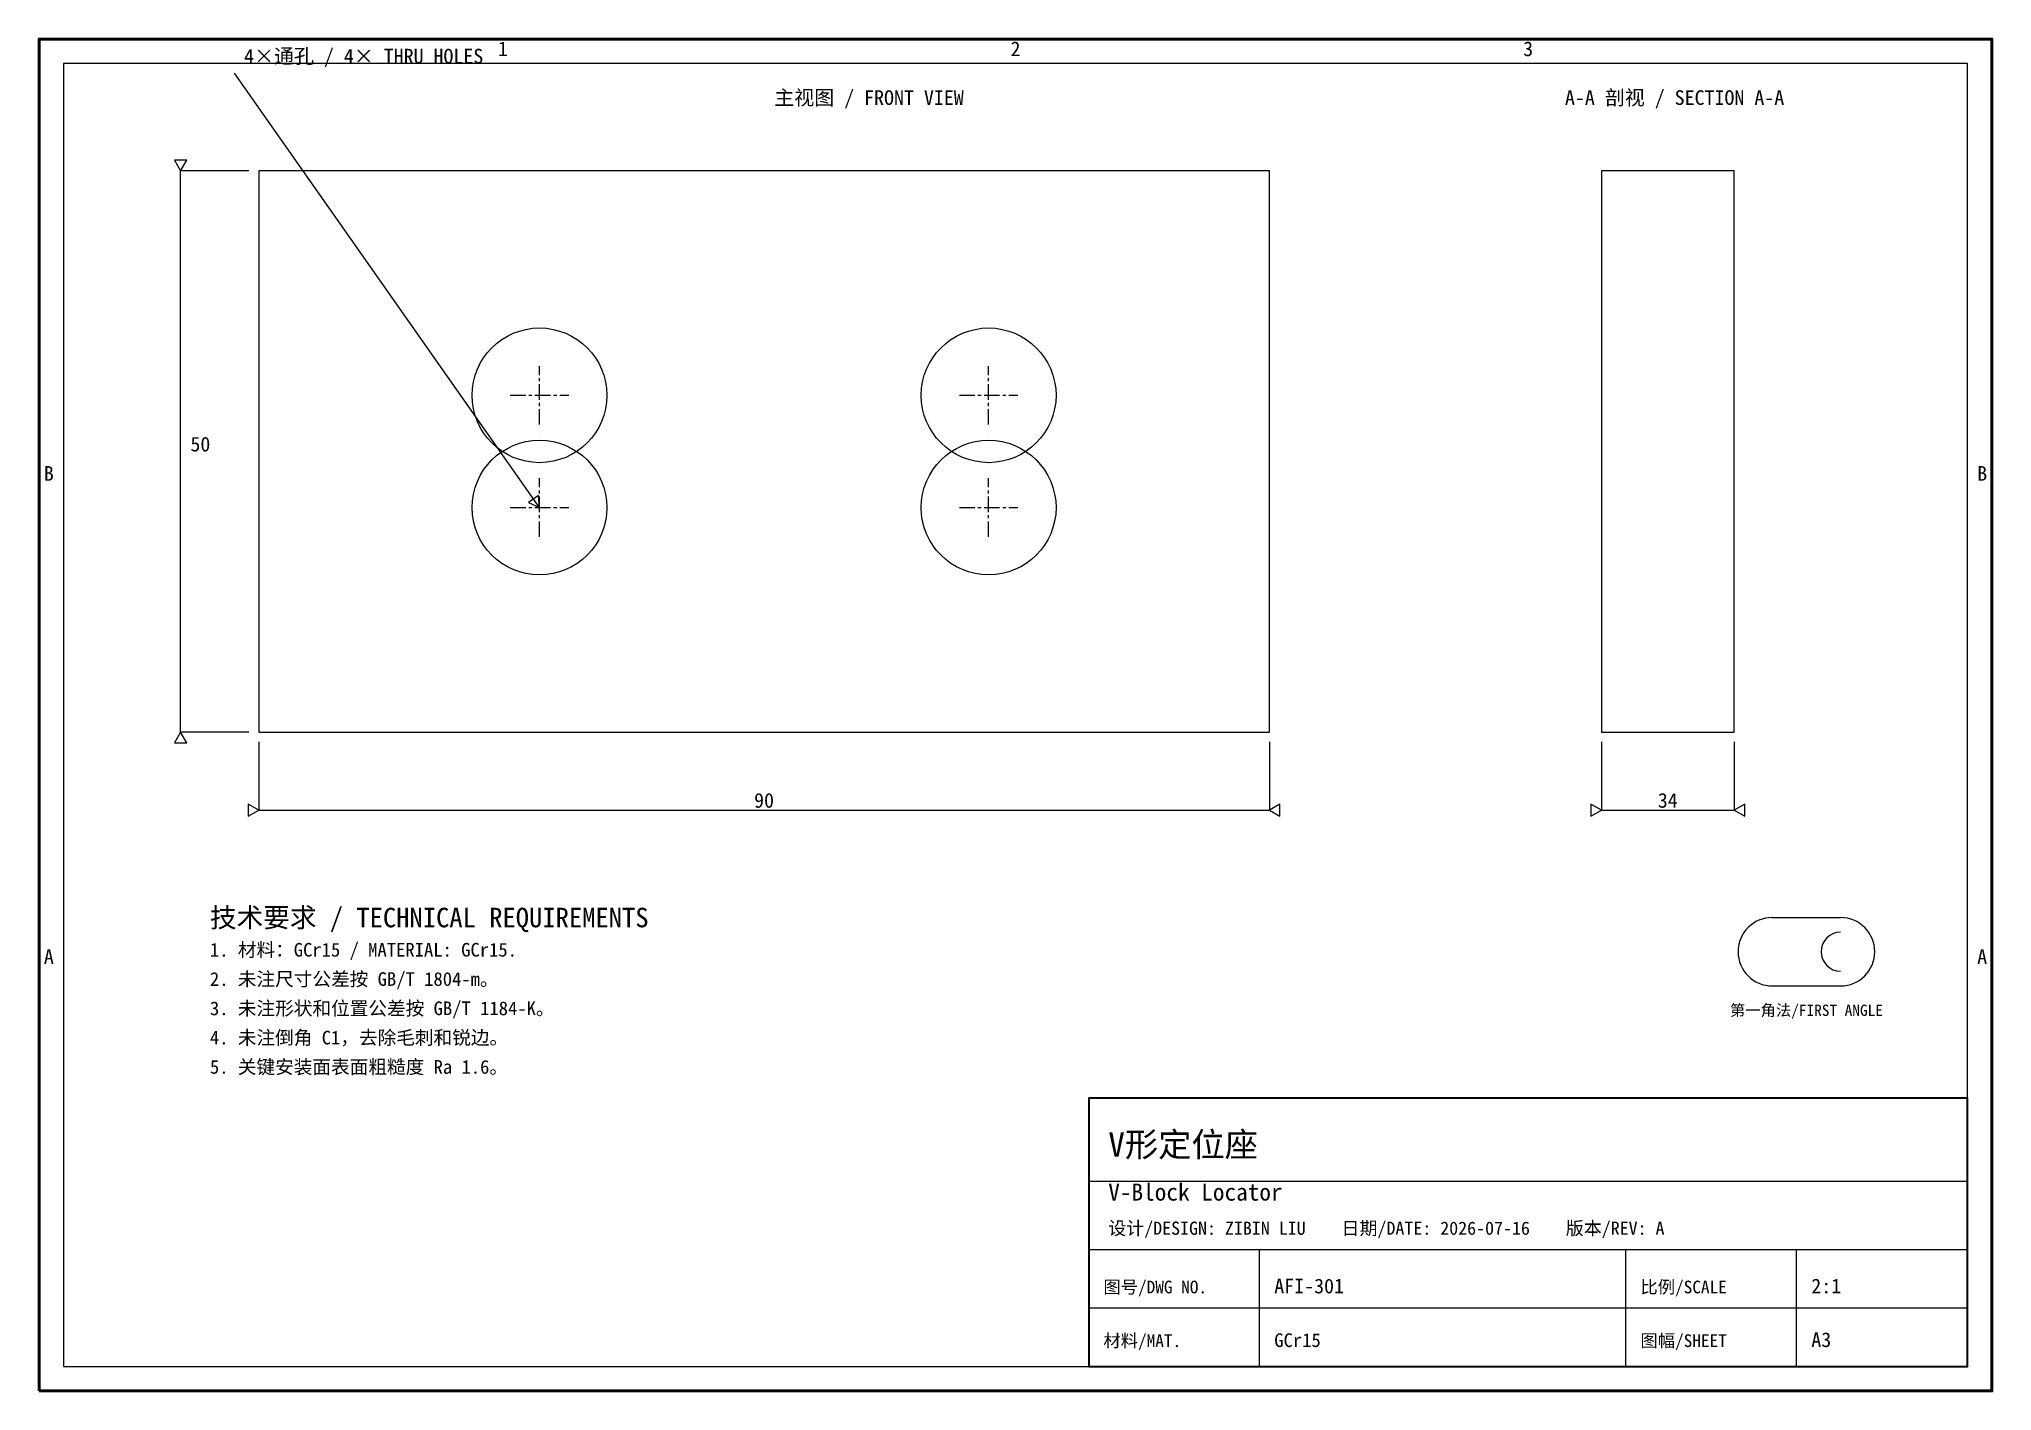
# Model space of a CAD drawing. Header units: millimetres. Extents: x 10 to 410, y 10 to 287.
import ezdxf
from ezdxf.enums import TextEntityAlignment as Align

# ---------------------------------------------------------------- set-up
doc = ezdxf.new("R2010")
doc.units = ezdxf.units.MM
doc.linetypes.add('CENTER', pattern=[5.08, 3.175, -0.635, 0.635, -0.635])
for name, color, linetype in [('BORDER', 7, 'CONTINUOUS'), ('CENTER', 1, 'CENTER'), ('DIM', 4, 'CONTINUOUS'), ('OBJECT', 7, 'CONTINUOUS'), ('TEXT', 7, 'CONTINUOUS')]:
    doc.layers.add(name, color=color, linetype=linetype)
doc.styles.add('CJK', font='simhei.ttf')

msp = doc.modelspace()

# ---------------------------------------------------------------- linework, layer by layer
at = {"layer": 'BORDER', "lineweight": 25}
for p, q in [((225, 53), (405, 53)), ((225, 39), (405, 39)), ((260, 15), (260, 39)), ((335, 15), (335, 39)), ((370, 15), (370, 39)), ((225, 27), (405, 27))]:
    msp.add_line(p, q, dxfattribs=at)
at = {"layer": 'BORDER', "lineweight": 50}
msp.add_lwpolyline([(10, 10), (410, 10), (410, 287), (10, 287)], close=True, dxfattribs=at)
at = {"layer": 'BORDER', "lineweight": 25}
msp.add_lwpolyline([(15, 15), (405, 15), (405, 282), (15, 282)], close=True, dxfattribs=at)
at = {"layer": 'BORDER', "lineweight": 35}
msp.add_lwpolyline([(225, 15), (405, 15), (405, 70), (225, 70)], close=True, dxfattribs=at)
at = {"layer": 'CENTER', "lineweight": 18}
for p, q in [((112.5, 208), (112.5, 220)), ((204.5, 208), (204.5, 220)), ((106.5, 214), (118.5, 214)), ((198.5, 214), (210.5, 214)), ((112.5, 185), (112.5, 197)), ((204.5, 185), (204.5, 197)), ((106.5, 191), (118.5, 191)), ((198.5, 191), (210.5, 191))]:
    msp.add_line(p, q, dxfattribs=at)
at = {"layer": 'DIM', "lineweight": 18}
for p, q in [((112.5, 191), (50, 280)), ((53, 260), (39, 260)), ((39, 145), (39, 260)), ((53, 145), (39, 145)), ((55, 143), (55, 129)), ((262, 143), (262, 129)), ((330, 143), (330, 129)), ((357.2, 143), (357.2, 129)), ((55, 129), (262, 129)), ((330, 129), (357.2, 129))]:
    msp.add_line(p, q, dxfattribs=at)
for points in [[(39, 260), (40.25, 262.17), (37.75, 262.17)], [(112.5, 191), (112.28, 193.49), (110.23, 192.05)], [(39, 145), (37.75, 142.83), (40.25, 142.83)], [(55, 129), (52.83, 130.25), (52.83, 127.75)], [(262, 129), (264.17, 127.75), (264.17, 130.25)], [(330, 129), (327.83, 130.25), (327.83, 127.75)], [(357.2, 129), (359.37, 127.75), (359.37, 130.25)]]:
    msp.add_lwpolyline(points, close=True, dxfattribs=at)
at = {"layer": 'OBJECT', "lineweight": 25}
for points in [[(55, 145), (262, 145), (262, 260), (55, 260)], [(330, 145), (357.2, 145), (357.2, 260), (330, 260)]]:
    msp.add_lwpolyline(points, close=True, dxfattribs=at)
for centre in [(112.5, 214), (204.5, 214), (112.5, 191), (204.5, 191)]:
    msp.add_circle(centre, 13.8, dxfattribs=at)
at = {"layer": 'TEXT', "lineweight": 25}
for p, q in [((365, 107), (379, 107)), ((365, 93), (379, 93))]:
    msp.add_line(p, q, dxfattribs=at)
for centre, radius, start, end in [((365, 100), 7, 90, 270), ((379, 100), 4, 90, 270), ((379, 100), 7, -90, 90)]:
    msp.add_arc(centre, radius, start, end, dxfattribs=at)

# ---------------------------------------------------------------- texts
at = {"layer": 'DIM', "style": 'CJK'}
for s, p in [('4×通孔 / 4× THRU HOLES', (52, 282)), ('50', (41, 202.5))]:
    msp.add_text(s, height=3, dxfattribs=at).set_placement(p)
for s, p in [('90', (158.5, 131)), ('34', (343.6, 131))]:
    msp.add_text(s, height=3, dxfattribs=at).set_placement(p, align=Align.MIDDLE_CENTER)
at = {"layer": 'TEXT', "style": 'CJK'}
for s, height, p in [('1', 3, (105, 285)), ('2', 3, (210, 285)), ('3', 3, (315, 285)), ('主视图 / FRONT VIEW', 3, (180, 275)), ('A-A 剖视 / SECTION A-A', 3, (345, 275)), ('B', 3, (12, 198)), ('B', 3, (408, 198)), ('A', 3, (12, 99)), ('A', 3, (408, 99)), ('第一角法/FIRST ANGLE', 2.3, (372, 88))]:
    msp.add_text(s, height=height, dxfattribs=at).set_placement(p, align=Align.MIDDLE_CENTER)
for s, height, p in [('技术要求 / TECHNICAL REQUIREMENTS', 4, (45, 105)), ('1. 材料：GCr15 / MATERIAL: GCr15.', 2.8, (45, 99)), ('2. 未注尺寸公差按 GB/T 1804-m。', 2.8, (45, 93)), ('3. 未注形状和位置公差按 GB/T 1184-K。', 2.8, (45, 87)), ('4. 未注倒角 C1，去除毛刺和锐边。', 2.8, (45, 81)), ('5. 关键安装面表面粗糙度 Ra 1.6。', 2.8, (45, 75)), ('V形定位座', 5, (229, 58)), ('V-Block Locator', 3.5, (229, 49)), ('设计/DESIGN: ZIBIN LIU    日期/DATE: 2026-07-16    版本/REV: A', 2.7, (229, 42)), ('图号/DWG NO.', 2.6, (228, 30)), ('AFI-301', 3, (263, 30)), ('比例/SCALE', 2.6, (338, 30)), ('2:1', 3, (373, 30)), ('材料/MAT.', 2.6, (228, 19)), ('GCr15', 2.8, (263, 19)), ('图幅/SHEET', 2.6, (338, 19)), ('A3', 3, (373, 19))]:
    msp.add_text(s, height=height, dxfattribs=at).set_placement(p)

doc.saveas('drawing.dxf')
